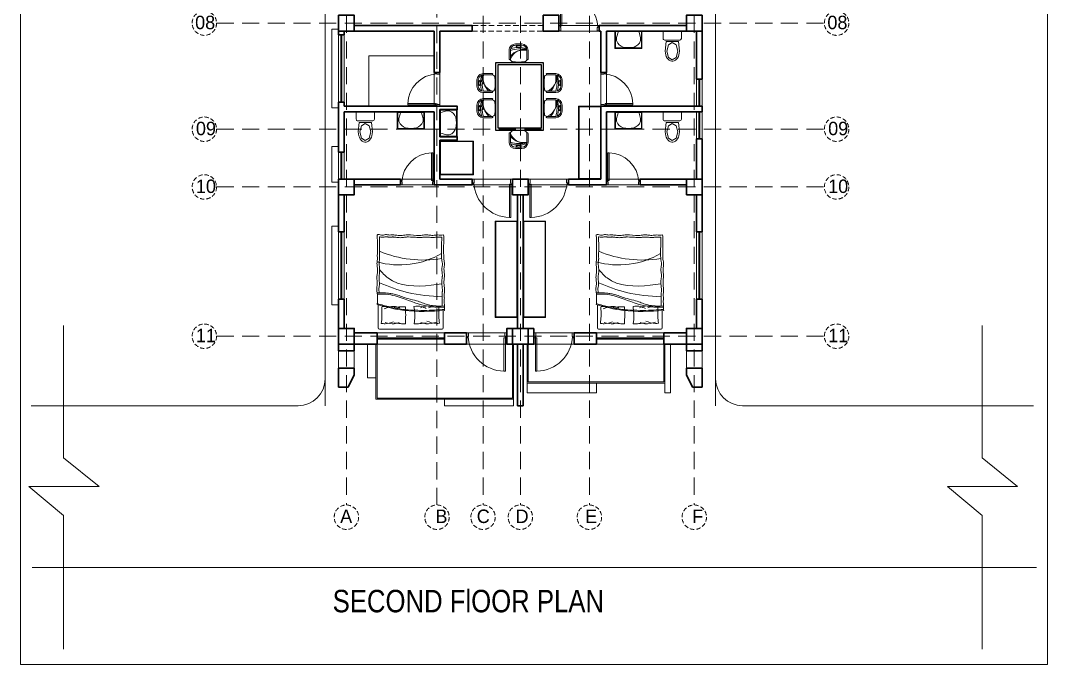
# Model space of a CAD drawing. Header units: inches. Extents: x 23587 to 409338, y -226199 to -75910.
# Drawn here: x 408423 to 409338, y -221143 to -220569 of the extents above; entities that cross this region are included whole.
import ezdxf

# ---------------------------------------------------------------- set-up
doc = ezdxf.new("R2010")
doc.units = ezdxf.units.IN
doc.header["$LTSCALE"] = 25.4
doc.header["$MEASUREMENT"] = 0
doc.linetypes.add('DASHED', pattern=[0.75, 0.5, -0.25])
doc.linetypes.add('DASHED2', pattern=[9.525, 6.35, -3.175])
doc.layers.add('DOOR', color=42, linetype='Continuous')
for name, color, linetype, lineweight in [('FIXTURE', 8, 'Continuous', 13), ('Fresh air fan', 250, 'Continuous', 0), ('FUR', 24, 'Continuous', 13)]:
    doc.layers.add(name, color=color, linetype=linetype, lineweight=lineweight)
doc.styles.add('2', font='ARIALN.TTF')

# ---------------------------------------------------------------- blocks, each defined once
blk = doc.blocks.new('VNBVN')
at = {"layer": 'DOOR', "color": 8, "lineweight": 5}
for points in [[(24894.1, -74768.9), (24892.6, -74768.9), (24892.6, -74801.9), (24894.1, -74801.9)], [(24855.6, -74801.9), (24855.6, -74806.9), (24857.6, -74806.9), (24857.6, -74803.4), (24857.1, -74803.4), (24857.1, -74801.9)], [(24895.6, -74801.9), (24895.6, -74806.9), (24893.6, -74806.9), (24893.6, -74803.4), (24894.1, -74803.4), (24894.1, -74801.9)]]:
    blk.add_lwpolyline(points, close=True, dxfattribs=at)
blk.add_arc((24893.7, -74805.5), 36.6, 91.6166, 176.7465, dxfattribs=at)
blk = doc.blocks.new('FGHFDHF')
at = {"layer": 'FUR', "color": 253, "lineweight": 5}
for p, q in [((955.15, -4492.06), (955.15, -4476.39)), ((956.1, -4475.44), (989.1, -4475.44)), ((987.2, -4475.44), (1011.99, -4475.44)), ((1012.94, -4476.39), (1012.94, -4497.01))]:
    blk.add_line(p, q, dxfattribs=at)
for centre, radius, start, end in [((956.1, -4476.39), 0.95, 90, 180), ((1011.99, -4476.39), 0.95, 0, 90), ((973.25, -4636.83), 99.85, 67.28718, 99.64959), ((994.26, -4607.39), 74.77, 74.62827, 120.25371)]:
    blk.add_arc(centre, radius, start, end, dxfattribs=at)
for points in [[(958.53, -4480.71), (961.17, -4480.43), (969.81, -4482.53)], [(958.53, -4480.71), (959.07, -4486.67), (958.95, -4495.71)], [(961.2, -4481.62), (970.54, -4480.09), (974.91, -4481.26)], [(970.3, -4481.05), (975.97, -4480.29), (981.07, -4479.96)], [(981.07, -4479.96), (980.59, -4483.29), (981.15, -4495.69)], [(988.86, -4479.96), (988.56, -4488.07), (988.78, -4495.33)], [(998.92, -4481.05), (993.25, -4480.29), (988.86, -4479.96)], [(1006.96, -4481.41), (998.68, -4480.09), (994.31, -4481.26)], [(1010.26, -4480.5), (1006.99, -4480.22), (999.41, -4481.79)], [(1010.26, -4480.5), (1009.72, -4486.67), (1009.84, -4495.35)], [(953.85, -4492.06), (990.03, -4492.03), (1013.99, -4497.29)], [(953.85, -4492.06), (954.05, -4496.42), (954.2, -4500.53), (954.12, -4503.97), (954.27, -4506.04), (953.9, -4509.69), (954.2, -4513.28), (954.35, -4519.34), (953.96, -4522.76), (954.42, -4529.17), (953.91, -4533.48), (954.51, -4537.37), (954.68, -4540.71), (954.64, -4552.34), (954.53, -4556.51), (954.79, -4559.39)], [(1007.7, -4493.36), (998.9, -4495.61), (993.92, -4494.23)], [(953.97, -4494.8), (965.52, -4495.31), (989.03, -4502.05), (1003.61, -4506.17), (1013.8, -4506.55)], [(958.95, -4495.71), (963.65, -4495.92), (968.1, -4494.25)], [(965.42, -4495.48), (970.32, -4495.97), (975.3, -4494.23)], [(970.21, -4493.84), (974.47, -4495.51), (981.15, -4495.69)], [(998.82, -4494.7), (994.74, -4495.15), (988.78, -4495.33)], [(1009.84, -4495.35), (1005.57, -4495.56), (1000.34, -4494.66)], [(1013.96, -4559.4), (1013.82, -4555.04), (1013.72, -4543.93), (1013.83, -4540.48), (1013.71, -4538.41), (1014.12, -4534.77), (1013.87, -4531.17), (1013.79, -4525.11), (1014.22, -4521.7), (1013.85, -4515.29), (1014.4, -4510.98), (1013.85, -4507.09), (1013.72, -4503.75), (1013.82, -4499.11), (1013.84, -4498.08), (1013.99, -4497.29)], [(956.04, -4504.12), (986.93, -4508.02), (1011.93, -4516.66)], [(956.33, -4515.81), (965.94, -4514.49), (1004.34, -4520.97), (1011.76, -4528.47)], [(1013.96, -4559.4), (1013.3, -4559.58), (1009.2, -4559.13), (1005.75, -4559.63), (1003.6, -4559.28), (1000.03, -4559.39), (996.36, -4558.98), (991.63, -4558.86), (986.96, -4559.41), (976.16, -4558.83), (971.74, -4559.33), (967.98, -4559.2), (964.41, -4558.94), (960.05, -4559.27), (957.67, -4559.14), (954.79, -4559.39)]]:
    blk.add_spline(points, degree=3, dxfattribs=at)
for points, knots in [([(953.87, -4492.86), (956.91, -4492.68), (959.92, -4492.49), (968.91, -4492.07), (974.87, -4491.96), (987.19, -4492.51), (989.11, -4492.71), (992.94, -4493.22), (994.85, -4493.54), (1000.58, -4494.65), (1004.38, -4495.58), (1010.05, -4497.06), (1011.91, -4497.56), (1013.78, -4498.07)], [0, 0, 0, 0, 9.44479, 9.44479, 28.334371, 28.334371, 34.525324, 34.525324, 40.716276, 40.716276, 53.09818, 53.09818, 59.167455, 59.167455, 59.167455, 59.167455]), ([(954.02, -4495.95), (954.66, -4495.94), (955.22, -4495.93), (956.92, -4495.91), (958.04, -4495.91), (960.65, -4495.96), (962.12, -4496.04), (964.34, -4496.28), (965.11, -4496.39), (966.63, -4496.67), (967.39, -4496.84), (969.67, -4497.43), (971.19, -4497.91), (975.62, -4499.52), (978.55, -4500.82), (987.59, -4502.73), (989.16, -4503.37), (992.33, -4504.56), (993.94, -4505.11), (996.99, -4506.02), (998.44, -4506.39), (1001.18, -4506.96), (1002.47, -4507.18), (1005.06, -4507.48), (1006.36, -4507.57), (1009.75, -4507.71), (1011.84, -4507.7), (1014.17, -4507.64)], [0, 0, 0, 0, 1.782034, 1.782034, 5.346101, 5.346101, 10.196119, 10.196119, 12.82454, 12.82454, 15.45296, 15.45296, 20.709801, 20.709801, 30.775139, 30.775139, 35.955445, 35.955445, 41.13575, 41.13575, 45.691005, 45.691005, 49.650261, 49.650261, 53.609516, 53.609516, 60.078988, 60.078988, 60.078988, 60.078988]), ([(955.96, -4495.92), (955.98, -4496.87), (955.99, -4497.06), (956.03, -4497.74), (956.06, -4498.24), (956.09, -4499.23), (956.1, -4499.71), (956.1, -4500.5), (956.09, -4500.81), (956.07, -4501.4), (956.05, -4501.69), (956.01, -4502.52), (955.99, -4503.04), (956.01, -4503.73), (956.02, -4503.93), (956.06, -4504.37), (956.08, -4504.6), (956.13, -4505.14), (956.16, -4505.44), (956.17, -4505.96), (956.17, -4506.16), (956.16, -4506.55), (956.15, -4506.74), (956.1, -4507.3), (956.06, -4507.64), (955.97, -4508.33), (955.92, -4508.65), (955.85, -4509.17), (955.83, -4509.37), (955.8, -4509.71), (955.79, -4509.86), (955.79, -4510.33), (955.81, -4510.68), (955.87, -4511.46), (955.93, -4511.9), (956.05, -4512.84), (956.12, -4513.34), (956.23, -4514.35), (956.27, -4514.86), (956.37, -4516.4), (956.39, -4517.43), (956.31, -4518.85), (956.28, -4519.22), (956.19, -4519.96), (956.15, -4520.31), (956.04, -4521.04), (955.99, -4521.41), (955.91, -4522.04), (955.89, -4522.3), (955.86, -4522.75), (955.86, -4522.94), (955.86, -4523.35), (955.87, -4523.55), (955.91, -4524.19), (955.96, -4524.64), (956.12, -4525.86), (956.23, -4526.66), (956.32, -4527.88), (956.33, -4528.26), (956.33, -4528.85), (956.33, -4529.06), (956.29, -4529.7), (956.24, -4530.11), (956.08, -4531.22), (955.95, -4531.87), (955.84, -4532.7), (955.82, -4532.94), (955.81, -4533.34), (955.81, -4533.5), (955.83, -4533.84), (955.84, -4534.02), (955.92, -4534.58), (955.99, -4534.99), (956.17, -4535.87), (956.27, -4536.35), (956.39, -4537.08), (956.42, -4537.31), (956.47, -4537.76), (956.49, -4537.99), (956.54, -4538.65), (956.55, -4539.08), (956.57, -4539.89), (956.58, -4540.27), (956.58, -4541.38), (956.59, -4542.12), (956.59, -4543.62), (956.58, -4544.38), (956.54, -4552.56), (956.52, -4552.97), (956.48, -4553.77), (956.46, -4554.16), (956.42, -4554.97), (956.41, -4555.38), (956.41, -4556.17), (956.43, -4556.56), (956.46, -4557.06), (956.47, -4557.17), (956.47, -4557.28)], [4.978875, 4.978875, 4.978875, 4.978875, 5.579958, 5.579958, 7.128971, 7.128971, 8.556084, 8.556084, 9.447278, 9.447278, 10.338472, 10.338472, 12.12086, 12.12086, 12.894639, 12.894639, 13.668418, 13.668418, 14.503571, 14.503571, 15.001558, 15.001558, 15.499545, 15.499545, 16.495519, 16.495519, 17.564655, 17.564655, 18.292536, 18.292536, 18.900849, 18.900849, 20.192298, 20.192298, 21.675724, 21.675724, 23.192838, 23.192838, 24.709952, 24.709952, 27.744179, 27.744179, 28.804202, 28.804202, 29.864225, 29.864225, 31.092823, 31.092823, 32.047926, 32.047926, 32.815273, 32.815273, 33.58262, 33.58262, 35.117314, 35.117314, 37.547779, 37.547779, 38.580626, 38.580626, 39.140234, 39.140234, 40.25945, 40.25945, 42.367848, 42.367848, 43.307358, 43.307358, 44.028218, 44.028218, 44.749078, 44.749078, 46.190798, 46.190798, 47.632517, 47.632517, 48.262773, 48.262773, 48.893028, 48.893028, 50.153538, 50.153538, 51.319075, 51.319075, 53.650149, 53.650149, 55.981222, 55.981222, 57.240447, 57.240447, 58.499671, 58.499671, 59.872408, 59.872408, 61.240897, 61.240897, 61.619663, 61.619663, 61.619663, 61.619663]), ([(1012.01, -4557.66), (1012.01, -4557.64), (1012.01, -4557.62), (1011.99, -4556.94), (1011.97, -4556.29), (1011.92, -4555.16), (1011.9, -4554.68), (1011.85, -4553.69), (1011.83, -4553.19), (1011.81, -4552.2), (1011.8, -4544.72), (1011.82, -4543.93), (1011.83, -4543.62), (1011.86, -4543.03), (1011.88, -4542.75), (1011.93, -4541.91), (1011.95, -4541.39), (1011.94, -4540.7), (1011.94, -4540.51), (1011.9, -4540.07), (1011.88, -4539.83), (1011.84, -4539.29), (1011.82, -4538.99), (1011.81, -4538.47), (1011.81, -4538.27), (1011.83, -4537.88), (1011.84, -4537.69), (1011.89, -4537.14), (1011.94, -4536.79), (1012.04, -4536.11), (1012.1, -4535.78), (1012.17, -4535.27), (1012.19, -4535.07), (1012.22, -4534.73), (1012.23, -4534.58), (1012.25, -4534.1), (1012.23, -4533.76), (1012.17, -4532.98), (1012.12, -4532.54), (1012.01, -4531.6), (1011.95, -4531.09), (1011.85, -4530.08), (1011.82, -4529.57), (1011.74, -4528.03), (1011.73, -4527), (1011.83, -4525.58), (1011.87, -4525.21), (1011.96, -4524.48), (1012.01, -4524.13), (1012.12, -4523.4), (1012.18, -4523.02), (1012.26, -4522.4), (1012.29, -4522.14), (1012.32, -4521.68), (1012.33, -4521.49), (1012.33, -4521.09), (1012.32, -4520.88), (1012.29, -4520.25), (1012.24, -4519.8), (1012.1, -4518.58), (1012, -4517.77), (1011.93, -4516.55), (1011.92, -4516.18), (1011.93, -4515.58), (1011.93, -4515.37), (1011.98, -4514.73), (1012.03, -4514.32), (1012.21, -4513.22), (1012.34, -4512.56), (1012.46, -4511.73), (1012.48, -4511.49), (1012.5, -4511.1), (1012.51, -4510.94), (1012.49, -4510.6), (1012.48, -4510.42), (1012.41, -4509.86), (1012.34, -4509.45), (1012.23, -4508.86), (1012.23, -4508.66), (1012.2, -4507.68)], [1.890882, 1.890882, 1.890882, 1.890882, 1.960247, 1.960247, 4.030945, 4.030945, 5.579958, 5.579958, 7.128971, 7.128971, 8.556084, 8.556084, 9.447278, 9.447278, 10.338472, 10.338472, 12.12086, 12.12086, 12.894639, 12.894639, 13.668418, 13.668418, 14.503571, 14.503571, 15.001558, 15.001558, 15.499545, 15.499545, 16.495519, 16.495519, 17.564655, 17.564655, 18.292536, 18.292536, 18.900849, 18.900849, 20.192298, 20.192298, 21.675724, 21.675724, 23.192838, 23.192838, 24.709952, 24.709952, 27.744179, 27.744179, 28.804202, 28.804202, 29.864225, 29.864225, 31.092823, 31.092823, 32.047926, 32.047926, 32.815273, 32.815273, 33.58262, 33.58262, 35.117314, 35.117314, 37.547779, 37.547779, 38.580626, 38.580626, 39.140234, 39.140234, 40.25945, 40.25945, 42.367848, 42.367848, 43.307358, 43.307358, 44.028218, 44.028218, 44.749078, 44.749078, 46.190798, 46.190798, 46.680276, 46.680276, 46.680276, 46.680276]), ([(1012.01, -4557.66), (1011.95, -4557.65), (1011.88, -4557.63), (1011.46, -4557.55), (1011.06, -4557.45), (1010.37, -4557.33), (1010.13, -4557.29), (1009.7, -4557.25), (1009.53, -4557.23), (1009.2, -4557.23), (1009.04, -4557.23), (1008.74, -4557.25), (1008.59, -4557.26), (1008.18, -4557.31), (1007.92, -4557.36), (1007.27, -4557.49), (1006.92, -4557.57), (1006.32, -4557.69), (1006.07, -4557.73), (1005.84, -4557.73), (1005.79, -4557.73), (1005.67, -4557.72), (1005.6, -4557.72), (1005.38, -4557.68), (1005.2, -4557.65), (1004.81, -4557.57), (1004.62, -4557.53), (1004.27, -4557.46), (1004.12, -4557.43), (1003.82, -4557.39), (1003.67, -4557.37), (1003.39, -4557.35), (1003.25, -4557.34), (1002.84, -4557.33), (1002.58, -4557.33), (1001.77, -4557.37), (1001.27, -4557.42), (1000.58, -4557.47), (1000.37, -4557.48), (1000.04, -4557.49), (999.92, -4557.49), (999.67, -4557.49), (999.55, -4557.48), (999.16, -4557.45), (998.89, -4557.43), (998.2, -4557.34), (997.76, -4557.27), (996.84, -4557.13), (996.34, -4557.06), (995.35, -4556.95), (994.86, -4556.92), (993.68, -4556.87), (993, -4556.87), (992.02, -4556.92), (991.72, -4556.94), (990.81, -4557.04), (990.22, -4557.13), (989.17, -4557.29), (988.7, -4557.36), (987.89, -4557.46), (987.55, -4557.49), (987, -4557.52), (986.79, -4557.52), (986.34, -4557.5), (986.11, -4557.49), (980.9, -4557.42), (980.4, -4557.35), (979.1, -4557.16), (978.28, -4557.03), (977.06, -4556.94), (976.71, -4556.92), (976.12, -4556.92), (975.89, -4556.93), (975.45, -4556.95), (975.23, -4556.97), (974.59, -4557.04), (974.18, -4557.09), (973.36, -4557.21), (972.95, -4557.27), (972.29, -4557.36), (972.04, -4557.39), (971.57, -4557.44), (971.37, -4557.45), (970.93, -4557.46), (970.72, -4557.47), (970.05, -4557.46), (969.6, -4557.44), (968.54, -4557.36), (967.93, -4557.29), (966.63, -4557.15), (965.95, -4557.08), (964.98, -4557.04), (964.73, -4557.04), (964.16, -4557.04), (963.86, -4557.06), (963.29, -4557.1), (963.01, -4557.13), (962.2, -4557.21), (961.7, -4557.28), (960.99, -4557.34), (960.76, -4557.35), (960.39, -4557.37), (960.25, -4557.37), (959.94, -4557.37), (959.76, -4557.36), (959.38, -4557.34), (959.18, -4557.32), (958.71, -4557.29), (958.44, -4557.27), (957.88, -4557.24), (957.6, -4557.24), (957.05, -4557.25), (956.78, -4557.26), (956.5, -4557.28), (956.49, -4557.28), (956.47, -4557.28)], [2.468295, 2.468295, 2.468295, 2.468295, 2.72176, 2.72176, 3.951616, 3.951616, 4.554057, 4.554057, 4.947685, 4.947685, 5.279448, 5.279448, 5.611211, 5.611211, 6.274736, 6.274736, 7.407159, 7.407159, 8.539581, 8.539581, 8.895906, 8.895906, 9.25223, 9.25223, 9.96488, 9.96488, 10.540138, 10.540138, 10.926568, 10.926568, 11.265437, 11.265437, 11.604305, 11.604305, 12.282043, 12.282043, 13.80513, 13.80513, 14.589285, 14.589285, 15.07888, 15.07888, 15.568475, 15.568475, 16.547664, 16.547664, 17.979548, 17.979548, 19.423334, 19.423334, 20.86712, 20.86712, 22.816137, 22.816137, 23.668334, 23.668334, 25.42301, 25.42301, 26.987851, 26.987851, 28.246059, 28.246059, 29.092679, 29.092679, 29.9393, 29.9393, 31.632541, 31.632541, 34.096495, 34.096495, 35.066902, 35.066902, 35.672463, 35.672463, 36.278023, 36.278023, 37.489145, 37.489145, 38.810083, 38.810083, 39.709316, 39.709316, 40.493116, 40.493116, 41.276917, 41.276917, 42.844517, 42.844517, 44.859637, 44.859637, 46.874757, 46.874757, 47.587839, 47.587839, 48.406198, 48.406198, 49.224558, 49.224558, 50.861277, 50.861277, 51.682262, 51.682262, 52.22872, 52.22872, 52.899541, 52.899541, 53.570363, 53.570363, 54.377246, 54.377246, 55.115182, 55.115182, 55.853119, 55.853119, 55.895222, 55.895222, 55.895222, 55.895222])]:
    blk.add_open_spline(points, degree=3, knots=knots, dxfattribs=at)
blk = doc.blocks.new('BVBVC')
at = {"layer": 'FIXTURE'}
for p, q in [((33095.47, 891.94), (33094.65, 890.17)), ((33096.64, 893.61), (33095.47, 891.94)), ((33098.14, 895.01), (33096.64, 893.61)), ((33100.48, 896.08), (33098.14, 895.01)), ((33103.06, 896.03), (33100.48, 896.08)), ((33108.95, 894.33), (33103.06, 896.03)), ((33108.95, 876.33), (33108.95, 894.33)), ((33094.65, 880.48), (33095.47, 878.72)), ((33095.47, 878.72), (33096.64, 877.04)), ((33096.64, 877.04), (33098.14, 875.64)), ((33098.14, 875.64), (33100.48, 874.58)), ((33100.48, 874.58), (33103.06, 874.63)), ((33103.06, 874.63), (33108.95, 876.33))]:
    blk.add_line(p, q, dxfattribs=at)
blk.add_arc((33119.15, 885.33), 24.97, 168.8173, 191.1827, dxfattribs=at)
blk = doc.blocks.new('COM')
at = {"layer": 'FIXTURE', "linetype": 'Continuous'}
for p, q in [((-9.6, 30), (8.4, 30)), ((-9.6, 22.5), (-9.6, 30)), ((6.9, 21), (-8.1, 21)), ((8.4, 30), (8.4, 22.5)), ((-7.6, 10), (-6.8, 19.5)), ((5.5, 19.5), (-6.8, 19.5)), ((-4.4, 16.2), (-6.1, 10)), ((-0.6, 18.5), (-4.4, 16.2)), ((3.1, 16.2), (-0.6, 18.5)), ((4.9, 10), (3.1, 16.2)), ((6.4, 10), (5.5, 19.5)), ((-7.6, 10), (-7.5, 8.1)), ((-7.5, 8.1), (-7.2, 6.3)), ((-7.2, 6.3), (-6.6, 4.7)), ((-6.6, 4.7), (-5.8, 3.2)), ((-6.1, 10), (-4.4, 3.7)), ((-5.8, 3.2), (-4.9, 2)), ((-4.9, 2), (-3.8, 1)), ((-4.4, 3.7), (-0.6, 1.5)), ((-3.8, 1), (-2.6, 0.3)), ((-2.6, 0.3), (-1.3, 0)), ((-1.3, 0), (0, 0)), ((-0.6, 1.5), (3.1, 3.7)), ((0, 0), (1.3, 0.3)), ((1.3, 0.3), (2.5, 1)), ((2.5, 1), (3.6, 2)), ((3.1, 3.7), (4.9, 10)), ((3.6, 2), (4.5, 3.2)), ((4.5, 3.2), (5.3, 4.7)), ((5.3, 4.7), (5.9, 6.3)), ((5.9, 6.3), (6.2, 8.1)), ((6.2, 8.1), (6.4, 10))]:
    blk.add_line(p, q, dxfattribs=at)
for centre, start, end in [((-8.1, 22.5), 180, 270), ((6.9, 22.5), 270, 0)]:
    blk.add_arc(centre, 1.5, start, end, dxfattribs=at)
blk = doc.blocks.new('SC')
at = {"layer": 'FUR', "color": 251, "lineweight": 5, "true_color": 0x636466}
for p, q in [((-11.4, -3.6), (-11.4, 6.6)), ((-9.9, -3.6), (-9.9, 6.6)), ((9.3, -3.6), (9.3, 6.6)), ((10.8, -3.6), (10.8, 6.6)), ((-3.9, -9.6), (3.3, -9.6)), ((-3.9, -11.1), (3.3, -11.1))]:
    blk.add_line(p, q, dxfattribs=at)
for centre, radius, start, end in [((-10.7, 6.6), 0.749, 0, 180), ((-6.9, 6.6), 3, 97.5016, 180), ((-6, 16.3), 20.3, 258.8938, 318.844), ((-7.1, 12.9), 17.6, 260.9859, 338.7364), ((-0.3, -43.6), 53.6, 82.4984, 97.5016), ((6.3, 6.6), 3, 0, 82.4984), ((10, 6.6), 0.749, 0, 180), ((-3.9, -3.6), 7.5, 180, 270), ((-3.9, -3.6), 6, 180, 270), ((-1.9, 33.6), 38.9, 258.169, 286.7102), ((-0.3, 24.1), 31, 252.5915, 287.4085), ((3.3, -3.6), 6, 270, 0), ((3.3, -3.6), 7.5, 270, 0)]:
    blk.add_arc(centre, radius, start, end, dxfattribs=at)
at = {"layer": 'FUR', "color": 251, "lineweight": 5, "true_color": 0x636466, "extrusion": (0, 0, -1)}
blk.add_ellipse((-0.3, -8.3), major_axis=(2.95, 0), ratio=0.451831, dxfattribs=at)
at = {"layer": 'FUR', "color": 251, "lineweight": 5, "true_color": 0x636466}
blk.add_open_spline([(2.3, -8.3), (2.3, -8.3), (2.3, -8.4), (2.2, -8.5), (2.2, -8.6), (2, -8.7), (1.9, -8.8), (1.5, -9), (1.1, -9.1), (0.2, -9.3), (-0.3, -9.3), (-1.2, -9.2), (-1.7, -9.1), (-2.3, -8.9), (-2.5, -8.8), (-2.8, -8.6), (-2.8, -8.5), (-2.9, -8.4), (-2.9, -8.3), (-2.9, -8.2), (-2.9, -8.1), (-2.7, -8), (-2.6, -7.9), (-2.4, -7.7), (-2.2, -7.6), (-1.6, -7.4), (-1, -7.3), (0.1, -7.3), (0.7, -7.4), (1.5, -7.6), (1.7, -7.7), (2.1, -7.9), (2.2, -8), (2.3, -8.2), (2.3, -8.2), (2.3, -8.3), (2.3, -8.3), (2.3, -8.3)], degree=3, knots=[0, 0, 0, 0, 0.234262, 0.234262, 0.468524, 0.468524, 0.702786, 0.702786, 1.220033, 1.220033, 1.73728, 1.73728, 2.254527, 2.254527, 2.632082, 2.632082, 2.916235, 2.916235, 3.200389, 3.200389, 3.484542, 3.484542, 3.768696, 3.768696, 4.052849, 4.052849, 4.656099, 4.656099, 5.25935, 5.25935, 5.665501, 5.665501, 5.976888, 5.976888, 6.228256, 6.228256, 6.283185, 6.283185, 6.283185, 6.283185], dxfattribs=at)
blk = doc.blocks.new('sdfhsdfhdfg')
at = {"layer": 'Fresh air fan', "color": 250, "lineweight": 5, "ltscale": 0.09}
for p, q in [((16816.19, -15839.79), (16773.89, -15839.79)), ((16773.89, -15839.79), (16773.89, -15900.5)), ((16816.19, -15839.79), (16816.19, -15900.5)), ((16816.19, -15900.5), (16773.89, -15900.5))]:
    blk.add_line(p, q, dxfattribs=at)
at = {"layer": 'Fresh air fan', "color": 250, "lineweight": 25, "ltscale": 0.09}
for points in [[(16773.89, -15839.79), (16816.19, -15839.79), (16816.19, -15900.5), (16773.89, -15900.5)], [(16775.89, -15841.79), (16814.19, -15841.79), (16814.19, -15898.5), (16775.89, -15898.5)]]:
    blk.add_lwpolyline(points, close=True, dxfattribs=at)
at = {"layer": 'FUR'}
for p, xscale, yscale, zscale, rotation in [((16793.96, -15831.86), 0.764999999992142, 0.764999999992142, 0.764999999992142, 180), ((16765.6, -15858.48), 0.7650000000012369, 0.7650000000012369, 0.7650000000012369, 270), ((16824.48, -15858.48), -0.7650000000012369, 0.7650000000012369, 0.7650000000012369, 90), ((16765.6, -15880.83), 0.7650000000012369, 0.7650000000012369, 0.7650000000012369, 270), ((16824.48, -15880.83), -0.7650000000012369, 0.7650000000012369, 0.7650000000012369, 90)]:
    blk.add_blockref('SC', p, dxfattribs=dict(at, xscale=xscale, yscale=yscale, zscale=zscale, rotation=rotation))
at = {"layer": 'FUR', "extrusion": (0, 0, -1), "xscale": 0.764999999992142, "yscale": 0.764999999992142, "zscale": -0.764999999992142}
blk.add_blockref('SC', (-16793.96, -15908.14), dxfattribs=at)
blk = doc.blocks.new('DFGHSDFGSDH')
at = {"layer": 'Fresh air fan', "color": 253, "linetype": 'DASHED', "lineweight": 9, "ltscale": 1.2}
for p, q in [((17947.81, -14998.27), (17947.81, -16234.25)), ((18028.52, -16234.25), (18028.52, -14998.27)), ((18069.52, -14998.27), (18069.52, -16234.25)), ((18102.81, -14998.27), (18102.81, -16234.25)), ((18164.31, -14998.27), (18164.31, -16234.25)), ((18257.81, -14998.27), (18257.81, -16234.25)), ((17832.08, -15139.83), (18373.76, -15139.83)), ((17832.08, -15272.83), (18373.76, -15272.83)), ((17832.08, -15342.33), (18373.76, -15342.33)), ((17832.08, -15418.83), (18373.76, -15418.83)), ((17832.08, -15525.33), (18373.76, -15525.33)), ((17832.08, -15604.83), (18372.45, -15604.83)), ((17832.08, -15698.33), (18373.76, -15698.33)), ((17832.08, -15804.83), (18373.76, -15804.83)), ((17832.08, -15899.33), (18373.76, -15899.33)), ((17832.08, -15950.83), (18373.76, -15950.83)), ((17832.08, -16083.83), (18373.76, -16083.83))]:
    blk.add_line(p, q, dxfattribs=at)
at = {"layer": 'Fresh air fan', "color": 251, "linetype": 'DASHED', "lineweight": 9, "ltscale": 0.3, "true_color": 0x636466}
for centre in [(17947.61, -14987.38), (18028.33, -14987.38), (18069.33, -14987.38), (18102.61, -14987.38), (18164.11, -14987.38), (18257.61, -14987.38), (17821.19, -15139.83), (18384.66, -15139.83), (17821.19, -15272.83), (18384.66, -15272.83), (17821.19, -15342.33), (18384.66, -15342.33), (17821.19, -15418.83), (18384.66, -15418.83), (17821.19, -15525.33), (18384.66, -15525.33), (17821.19, -15604.83), (18384.66, -15604.83), (17821.19, -15698.33), (18384.66, -15698.33), (17821.19, -15804.83), (18384.66, -15804.83), (17821.19, -15899.33), (18384.66, -15899.33), (17821.19, -15950.83), (18384.66, -15950.83), (17821.19, -16083.83), (18384.66, -16083.83)]:
    blk.add_circle(centre, 10.89, dxfattribs=at)
at = {"layer": 'Fresh air fan', "color": 250, "lineweight": 13, "ltscale": 0.09, "char_height": 12, "attachment_point": 1, "style": '2'}
for s, width, insert in [('{\\fCentury Gothic|b0|i0|c0|p34;A}', 6.5659, (17942.23, -14980.56)), ('{\\fCentury Gothic|b0|i0|c0|p34;B}', 12, (18027.15, -14980.56)), ('{\\fCentury Gothic|b0|i0|c0|p34;C}', 13.2933, (18063.95, -14980.56)), ('{\\fCentury Gothic|b0|i0|c0|p34;D}', 12, (18098.55, -14980.56)), ('{\\fCentury Gothic|b0|i0|c0|p34;E}', 12.637, (18160.59, -14980.56)), ('{\\fCentury Gothic|b0|i0|c0|p34;F}', 12, (18255.87, -14980.56)), ('{\\fCentury Gothic|b0|i0|c0|p34;01}', 13.1513, (17813.67, -15133.2)), ('{\\fCentury Gothic|b0|i0|c0|p34;01}', 13.1513, (18377.14, -15133.2)), ('{\\fCentury Gothic|b0|i0|c0|p34;02}', 13.1513, (17812.51, -15266.2)), ('{\\fCentury Gothic|b0|i0|c0|p34;02}', 13.1513, (18375.98, -15266.2)), ('{\\fCentury Gothic|b0|i0|c0|p34;03}', 13.1513, (17812.84, -15335.7)), ('{\\fCentury Gothic|b0|i0|c0|p34;03}', 13.1513, (18376.31, -15335.7)), ('{\\fCentury Gothic|b0|i0|c0|p34;04}', 13.1513, (17812.67, -15412.2)), ('{\\fCentury Gothic|b0|i0|c0|p34;04}', 13.1513, (18376.14, -15412.2)), ('{\\fCentury Gothic|b0|i0|c0|p34;05}', 13.1513, (17812.39, -15518.7)), ('{\\fCentury Gothic|b0|i0|c0|p34;05}', 13.1513, (18375.85, -15518.7)), ('{\\fCentury Gothic|b0|i0|c0|p34;06}', 13.1513, (17812.98, -15598.2)), ('{\\fCentury Gothic|b0|i0|c0|p34;06}', 13.1513, (18376.45, -15598.2)), ('{\\fCentury Gothic|b0|i0|c0|p34;07}', 13.1513, (17812.13, -15691.7)), ('{\\fCentury Gothic|b0|i0|c0|p34;07}', 13.1513, (18375.6, -15691.7)), ('{\\fCentury Gothic|b0|i0|c0|p34;08}', 13.1513, (17812.96, -15798.2)), ('{\\fCentury Gothic|b0|i0|c0|p34;08}', 13.1513, (18376.43, -15798.2)), ('{\\fCentury Gothic|b0|i0|c0|p34;09}', 13.1513, (17813.67, -15892.7)), ('{\\fCentury Gothic|b0|i0|c0|p34;09}', 13.1513, (18377.14, -15892.7)), ('{\\fCentury Gothic|b0|i0|c0|p34;10}', 13.1513, (17813.67, -15944.2)), ('{\\fCentury Gothic|b0|i0|c0|p34;10}', 13.1513, (18377.14, -15944.2)), ('{\\fCentury Gothic|b0|i0|c0|p34;11}', 13.1513, (17813.67, -16077.2)), ('{\\fCentury Gothic|b0|i0|c0|p34;11}', 13.1513, (18377.14, -16077.2)), ('{\\fCentury Gothic|b0|i0|c0|p34;A}', 6.5659, (17942.23, -16238.32)), ('{\\fCentury Gothic|b0|i0|c0|p34;B}', 12, (18027.15, -16238.32)), ('{\\fCentury Gothic|b0|i0|c0|p34;C}', 13.2933, (18063.95, -16238.32)), ('{\\fCentury Gothic|b0|i0|c0|p34;D}', 12, (18098.55, -16238.32)), ('{\\fCentury Gothic|b0|i0|c0|p34;E}', 12.637, (18160.59, -16238.32)), ('{\\fCentury Gothic|b0|i0|c0|p34;F}', 12, (18255.87, -16238.32))]:
    blk.add_mtext_dynamic_manual_height_columns(s, width=width, gutter_width=0.5, heights=[0], dxfattribs=dict(at, insert=insert))

msp = doc.modelspace()

# ---------------------------------------------------------------- linework, layer by layer
at = {"layer": 'Fresh air fan', "color": 250, "lineweight": 13, "ltscale": 0.09}
for p, q in [((408694.36, -220912.44), (408694.36, -219832.44)), ((409042.36, -220912.44), (409042.36, -219832.44)), ((408791.57, -220600.44), (408733.36, -220600.44)), ((408733.36, -220645.44), (408733.36, -220600.44)), ((408461.14, -220912.44), (408461.14, -220841.02)), ((408856.36, -220843.44), (408861.36, -220843.44)), ((408875.36, -220843.44), (408880.36, -220843.44)), ((409279.83, -220912.44), (409279.83, -220841.02)), ((408732.12, -220887.46), (408732.12, -220857.44)), ((409002.06, -220857.44), (409002.06, -220900.93)), ((408739.61, -220887.46), (408732.12, -220887.46)), ((408874.36, -220892.2), (408874.36, -220900.93)), ((408936.11, -220892.2), (408936.11, -220900.93)), ((408997.11, -220892.2), (408997.11, -220900.93)), ((408874.36, -220900.93), (408936.11, -220900.93)), ((409002.06, -220900.93), (408997.11, -220900.93)), ((408800.61, -220912.44), (408800.61, -220906.53)), ((408862.36, -220906.53), (408862.36, -220912.44)), ((408670.36, -220912.44), (408432.34, -220912.44)), ((408461.14, -220912.44), (408461.14, -220958.73)), ((408862.36, -220912.44), (408800.61, -220912.44)), ((409066.36, -220912.44), (409325.61, -220912.44)), ((409279.83, -220912.44), (409279.83, -220958.73)), ((408461.14, -220958.73), (408492.86, -220984.44)), ((409279.83, -220958.73), (409311.55, -220984.44)), ((408430.38, -220984.44), (408492.86, -220984.44)), ((408461.14, -221010.15), (408430.38, -220984.44)), ((409249.07, -220984.44), (409311.55, -220984.44)), ((409279.83, -221010.15), (409249.07, -220984.44)), ((408461.14, -221056.44), (408461.14, -221010.15)), ((409279.83, -221056.44), (409279.83, -221010.15)), ((408433.2, -221056.44), (409328.21, -221056.44)), ((408461.14, -221056.44), (408461.14, -221129.25)), ((409279.83, -221056.44), (409279.83, -221129.25))]:
    msp.add_line(p, q, dxfattribs=at)
at = {"layer": 'Fresh air fan', "color": 250, "lineweight": 30, "ltscale": 0.09}
for p, q in [((408706.36, -220581.94), (408706.36, -220573.44)), ((408711.36, -220581.94), (408711.36, -220578.44)), ((408796.57, -220573.44), (408720.36, -220573.44)), ((408791.57, -220578.44), (408720.36, -220578.44)), ((408791.57, -220578.44), (408791.57, -220615.44)), ((408796.57, -220578.44), (408796.57, -220615.44)), ((408938.71, -220573.44), (409016.36, -220573.44)), ((408938.71, -220573.44), (408938.71, -220578.44)), ((408938.71, -220578.44), (408940.14, -220578.44)), ((408938.71, -220578.44), (408940.14, -220578.44)), ((408940.14, -220615.44), (408940.14, -220578.44)), ((408945.14, -220578.44), (409016.36, -220578.44)), ((408945.14, -220578.44), (409016.36, -220578.44)), ((408945.14, -220615.44), (408945.14, -220578.44)), ((409025.36, -220578.44), (409025.36, -220621.44)), ((409030.36, -220621.44), (409030.36, -220578.44)), ((408711.36, -220581.94), (408706.36, -220581.94)), ((408796.57, -220615.44), (408791.57, -220615.44)), ((408940.14, -220615.44), (408945.14, -220615.44)), ((409025.36, -220621.44), (409030.36, -220621.44)), ((408706.36, -220645.44), (408706.36, -220641.94)), ((408711.36, -220641.94), (408706.36, -220641.94)), ((408711.36, -220645.44), (408711.36, -220641.94)), ((408706.36, -220645.44), (408706.36, -220686.44)), ((408796.57, -220645.44), (408711.36, -220645.44)), ((408791.57, -220650.44), (408711.36, -220650.44)), ((408711.36, -220686.44), (408711.36, -220650.44)), ((408791.57, -220650.44), (408791.57, -220715.44)), ((408796.57, -220648.44), (408796.57, -220672.63)), ((408940.14, -220710.44), (408940.14, -220645.44)), ((408940.14, -220645.44), (409030.36, -220645.44)), ((408945.14, -220715.44), (408945.14, -220650.44)), ((408945.14, -220650.44), (409030.36, -220650.44)), ((409030.36, -220650.44), (409030.36, -220645.44)), ((408796.57, -220675.63), (408796.57, -220710.44)), ((409025.36, -220674.44), (409025.36, -220710.44)), ((409025.36, -220674.44), (409030.36, -220674.44)), ((409030.36, -220710.44), (409030.36, -220674.44)), ((408711.36, -220686.44), (408706.36, -220686.44)), ((408761.57, -220710.44), (408720.36, -220710.44)), ((408761.57, -220715.44), (408720.36, -220715.44)), ((408761.57, -220710.44), (408761.57, -220715.44)), ((408825.36, -220715.44), (408791.57, -220715.44)), ((408825.36, -220710.44), (408796.57, -220710.44)), ((408825.36, -220710.44), (408825.36, -220715.44)), ((408940.14, -220710.44), (408911.36, -220710.44)), ((408911.36, -220710.44), (408911.36, -220715.44)), ((408945.14, -220715.44), (408911.36, -220715.44)), ((409030.36, -220710.44), (408975.14, -220710.44)), ((408975.14, -220715.44), (408975.14, -220710.44)), ((409016.36, -220715.44), (408975.14, -220715.44)), ((409030.36, -220715.44), (409030.36, -220757.44)), ((408706.36, -220757.44), (408706.36, -220724.44)), ((408706.36, -220757.44), (408706.36, -220724.44)), ((408711.36, -220757.44), (408711.36, -220724.44)), ((408865.86, -220724.44), (408865.86, -220843.44)), ((408870.86, -220724.44), (408870.86, -220843.44)), ((409025.36, -220724.44), (409025.36, -220757.44)), ((408711.36, -220757.44), (408706.36, -220757.44)), ((409025.36, -220757.44), (409030.36, -220757.44)), ((408706.36, -220843.44), (408706.36, -220817.44)), ((408706.36, -220843.44), (408706.36, -220817.44)), ((408711.36, -220817.44), (408706.36, -220817.44)), ((408711.36, -220843.44), (408711.36, -220817.44)), ((409025.36, -220817.44), (409025.36, -220843.44)), ((409025.36, -220817.44), (409030.36, -220817.44)), ((409030.36, -220843.44), (409030.36, -220817.44)), ((409030.36, -220817.44), (409030.36, -220843.44)), ((408740.61, -220847.44), (408720.36, -220847.44)), ((408740.61, -220847.44), (408740.61, -220857.44)), ((408820.36, -220847.44), (408800.61, -220847.44)), ((408800.61, -220847.44), (408800.61, -220857.44)), ((408820.36, -220847.44), (408820.36, -220857.44)), ((408936.11, -220847.44), (408916.36, -220847.44)), ((408916.36, -220847.44), (408916.36, -220857.44)), ((408936.11, -220847.44), (408936.11, -220857.44)), ((409016.36, -220847.44), (408996.11, -220847.44)), ((408996.11, -220847.44), (408996.11, -220857.44)), ((408706.36, -220863.44), (408706.36, -220857.44)), ((408720.36, -220863.44), (408706.36, -220863.44)), ((408740.61, -220857.44), (408720.36, -220857.44)), ((408720.36, -220863.44), (408720.36, -220857.44)), ((408820.36, -220857.44), (408800.61, -220857.44)), ((408936.11, -220857.44), (408916.36, -220857.44)), ((409016.36, -220857.44), (408996.11, -220857.44)), ((409016.36, -220863.44), (409016.36, -220857.44)), ((409016.36, -220857.44), (409016.36, -220863.44)), ((409016.36, -220863.44), (409030.36, -220863.44)), ((409030.36, -220857.44), (409030.36, -220863.44)), ((408706.36, -220895.76), (408706.36, -220878.94)), ((408720.36, -220878.94), (408706.36, -220878.94)), ((408720.36, -220884.94), (408720.36, -220878.94)), ((409016.36, -220884.94), (409016.36, -220878.94)), ((409016.36, -220884.94), (409016.36, -220878.94)), ((409016.36, -220878.94), (409030.36, -220878.94)), ((409030.36, -220878.94), (409030.36, -220895.76)), ((408720.36, -220884.94), (408714.85, -220895.76)), ((409016.36, -220884.94), (409021.87, -220895.76)), ((408714.85, -220895.76), (408706.36, -220895.76)), ((409021.87, -220895.76), (409030.36, -220895.76))]:
    msp.add_line(p, q, dxfattribs=at)
at = {"layer": 'Fresh air fan', "color": 150, "lineweight": 9, "ltscale": 0.09}
for p, q in [((408708.36, -220641.94), (408708.36, -220581.94)), ((408708.86, -220641.94), (408708.86, -220581.94)), ((408709.36, -220641.94), (408709.36, -220581.94)), ((409027.36, -220645.44), (409027.36, -220621.44)), ((409027.86, -220645.44), (409027.86, -220621.44)), ((409028.36, -220645.44), (409028.36, -220621.44)), ((409027.36, -220674.44), (409027.36, -220650.44)), ((409027.86, -220674.44), (409027.86, -220650.44)), ((409028.36, -220674.44), (409028.36, -220650.44)), ((408708.36, -220686.44), (408708.36, -220710.44)), ((408708.86, -220686.44), (408708.86, -220710.44)), ((408709.36, -220686.44), (408709.36, -220710.44)), ((408708.36, -220757.44), (408708.36, -220817.44)), ((408708.86, -220757.44), (408708.86, -220817.44)), ((408709.36, -220757.44), (408709.36, -220817.44)), ((409027.36, -220757.44), (409027.36, -220817.44)), ((409027.86, -220757.44), (409027.86, -220817.44)), ((409028.36, -220757.44), (409028.36, -220817.44)), ((408740.61, -220851.94), (408800.61, -220851.94)), ((408740.61, -220852.44), (408800.61, -220852.44)), ((408740.61, -220852.94), (408800.61, -220852.94)), ((408936.11, -220851.94), (408996.11, -220851.94)), ((408936.11, -220852.44), (408996.11, -220852.44)), ((408936.11, -220852.94), (408996.11, -220852.94))]:
    msp.add_line(p, q, dxfattribs=at)
at = {"layer": 'Fresh air fan', "color": 22, "lineweight": 13, "ltscale": 0.09}
for p, q in [((408739.61, -220857.44), (408739.61, -220906.53)), ((408740.61, -220857.44), (408740.61, -220905.53)), ((408861.36, -220857.44), (408861.36, -220905.53)), ((408862.36, -220857.44), (408862.36, -220906.53)), ((408874.36, -220857.44), (408874.36, -220892.2)), ((408875.36, -220857.44), (408875.36, -220891.2)), ((408996.11, -220857.44), (408996.11, -220891.2)), ((408997.11, -220857.44), (408997.11, -220892.2)), ((408997.11, -220892.2), (408874.36, -220892.2)), ((408996.11, -220891.2), (408875.36, -220891.2)), ((408862.36, -220906.53), (408739.61, -220906.53)), ((408861.36, -220905.53), (408740.61, -220905.53))]:
    msp.add_line(p, q, dxfattribs=at)
at = {"layer": 'Fresh air fan', "color": 250, "lineweight": 13, "ltscale": 0.09}
for points in [[(408422.92, -219731.94), (409338.12, -219731.94), (409338.12, -221142.98), (408422.92, -221142.98)], [(408938.71, -220573.44), (408902.71, -220573.44), (408902.71, -220578.44), (408938.71, -220578.44)], [(408952.53, -220578.44), (408976.72, -220578.44), (408976.72, -220593.93), (408952.53, -220593.93)], [(408953.03, -220578.94), (408976.22, -220578.94), (408976.22, -220593.43), (408953.03, -220593.43)], [(408711.36, -220581.94), (408706.36, -220581.94), (408706.36, -220641.94), (408711.36, -220641.94)], [(408791.57, -220615.44), (408796.57, -220615.44), (408796.57, -220645.44), (408791.57, -220645.44)], [(408940.14, -220645.44), (408945.14, -220645.44), (408945.14, -220615.44), (408940.14, -220615.44)], [(409025.36, -220621.44), (409030.36, -220621.44), (409030.36, -220645.44), (409025.36, -220645.44)], [(408758.61, -220650.44), (408782.81, -220650.44), (408782.81, -220665.93), (408758.61, -220665.93)], [(408759.11, -220650.94), (408782.31, -220650.94), (408782.31, -220665.43), (408759.11, -220665.43)], [(408796.57, -220672.63), (408796.57, -220648.44), (408812.07, -220648.44), (408812.07, -220672.63)], [(408797.07, -220672.13), (408797.07, -220648.94), (408811.57, -220648.94), (408811.57, -220672.13)], [(408952.53, -220650.44), (408976.72, -220650.44), (408976.72, -220665.93), (408952.53, -220665.93)], [(408953.03, -220650.94), (408976.22, -220650.94), (408976.22, -220665.43), (408953.03, -220665.43)], [(409030.36, -220650.44), (409025.36, -220650.44), (409025.36, -220674.44), (409030.36, -220674.44)], [(408826.57, -220676.53), (408796.57, -220676.53), (408796.57, -220706.53), (408826.57, -220706.53)], [(408826.07, -220677.03), (408797.07, -220677.03), (408797.07, -220706.03), (408826.07, -220706.03)], [(408711.36, -220686.44), (408706.36, -220686.44), (408706.36, -220710.44), (408711.36, -220710.44)], [(408761.57, -220710.44), (408791.57, -220710.44), (408791.57, -220715.44), (408761.57, -220715.44)], [(408825.36, -220715.44), (408861.36, -220715.44), (408861.36, -220710.44), (408825.36, -220710.44)], [(408875.36, -220710.44), (408911.36, -220710.44), (408911.36, -220715.44), (408875.36, -220715.44)], [(408975.14, -220710.44), (408945.14, -220710.44), (408945.14, -220715.44), (408975.14, -220715.44)], [(408706.36, -220757.44), (408711.36, -220757.44), (408711.36, -220817.44), (408706.36, -220817.44)], [(409030.36, -220757.44), (409025.36, -220757.44), (409025.36, -220817.44), (409030.36, -220817.44)], [(408740.61, -220847.44), (408800.61, -220847.44), (408800.61, -220857.44), (408740.61, -220857.44)], [(408820.36, -220847.44), (408856.36, -220847.44), (408856.36, -220857.44), (408820.36, -220857.44)], [(408880.36, -220857.44), (408916.36, -220857.44), (408916.36, -220847.44), (408880.36, -220847.44)], [(408936.11, -220847.44), (408996.11, -220847.44), (408996.11, -220857.44), (408936.11, -220857.44)], [(408720.36, -220878.94), (408706.36, -220878.94), (408706.36, -220863.44), (408720.36, -220863.44)], [(409016.36, -220863.44), (409030.36, -220863.44), (409030.36, -220878.94), (409016.36, -220878.94)]]:
    msp.add_lwpolyline(points, close=True, dxfattribs=at)
at = {"layer": 'Fresh air fan', "color": 232, "lineweight": 30, "ltscale": 0.09}
for points in [[(408706.36, -220578.44), (408720.36, -220578.44), (408720.36, -220564.44), (408706.36, -220564.44)], [(408888.71, -220578.44), (408902.71, -220578.44), (408902.71, -220564.44), (408888.71, -220564.44)], [(409016.36, -220578.44), (409030.36, -220578.44), (409030.36, -220564.44), (409016.36, -220564.44)], [(408706.36, -220724.44), (408720.36, -220724.44), (408720.36, -220710.44), (408706.36, -220710.44)], [(408861.36, -220724.44), (408875.36, -220724.44), (408875.36, -220710.44), (408861.36, -220710.44)], [(409016.36, -220724.44), (409030.36, -220724.44), (409030.36, -220710.44), (409016.36, -220710.44)], [(408706.36, -220857.44), (408720.36, -220857.44), (408720.36, -220843.44), (408706.36, -220843.44)], [(408861.36, -220857.44), (408875.36, -220857.44), (408875.36, -220843.44), (408861.36, -220843.44)], [(409016.36, -220857.44), (409030.36, -220857.44), (409030.36, -220843.44), (409016.36, -220843.44)]]:
    msp.add_lwpolyline(points, close=True, dxfattribs=at)
at = {"layer": 'Fresh air fan', "color": 201, "lineweight": 13, "ltscale": 0.09}
for points in [[(408700.36, -220646.94), (408706.36, -220646.94), (408706.36, -220576.94), (408700.36, -220576.94)], [(408700.36, -220713.1), (408706.36, -220713.1), (408706.36, -220681.44), (408700.36, -220681.44)], [(408700.36, -220822.44), (408706.36, -220822.44), (408706.36, -220752.44), (408700.36, -220752.44)]]:
    msp.add_lwpolyline(points, close=True, dxfattribs=at)
at = {"layer": 'Fresh air fan', "color": 250, "lineweight": 30, "ltscale": 0.09}
for points in [[(408796.57, -220573.44), (408825.36, -220573.44), (408825.36, -220578.44), (408796.57, -220578.44)], [(408796.57, -220645.44), (408812.07, -220645.44), (408812.07, -220648.44), (408796.57, -220648.44)], [(408796.57, -220672.63), (408812.07, -220672.63), (408812.07, -220675.63), (408796.57, -220675.63)], [(408706.36, -220863.44), (408706.36, -220857.44), (408720.36, -220857.44), (408720.36, -220863.44)], [(408706.36, -220895.76), (408706.36, -220878.94)], [(408720.36, -220878.94), (408720.36, -220884.94)]]:
    msp.add_lwpolyline(points, dxfattribs=at)
at = {"layer": 'Fresh air fan', "color": 250, "linetype": 'DASHED2', "lineweight": 13, "ltscale": 0.03}
msp.add_lwpolyline([(408825.36, -220578.44), (408888.71, -220578.44), (408888.71, -220573.44), (408825.36, -220573.44)], close=True, dxfattribs=at)
at = {"layer": 'Fresh air fan', "color": 32, "lineweight": 13, "ltscale": 0.09}
for points in [[(408920.14, -220645.44), (408940.14, -220645.44), (408940.14, -220710.44), (408920.14, -220710.44)], [(408920.64, -220645.94), (408939.64, -220645.94), (408939.64, -220709.94), (408920.64, -220709.94)], [(408845.86, -220747.83), (408865.86, -220747.83), (408865.86, -220833.63), (408845.86, -220833.63)], [(408846.36, -220748.33), (408865.36, -220748.33), (408865.36, -220833.13), (408846.36, -220833.13)], [(408870.86, -220747.83), (408890.86, -220747.83), (408890.86, -220833.63), (408870.86, -220833.63)], [(408871.36, -220748.33), (408890.36, -220748.33), (408890.36, -220833.13), (408871.36, -220833.13)]]:
    msp.add_lwpolyline(points, close=True, dxfattribs=at)
at = {"layer": 'Fresh air fan', "color": 250, "lineweight": 30, "ltscale": 0.09}
for points in [[(408861.36, -220843.44), (408856.36, -220843.44), (408856.36, -220857.44), (408861.36, -220857.44)], [(408880.36, -220843.44), (408875.36, -220843.44), (408875.36, -220857.44), (408880.36, -220857.44)], [(408865.86, -220857.44), (408870.86, -220857.44), (408870.86, -220912.44), (408865.86, -220912.44)]]:
    msp.add_lwpolyline(points, close=True, dxfattribs=at)
at = {"layer": 'Fresh air fan', "color": 251, "linetype": 'DASHED', "lineweight": 9, "ltscale": 0.3, "true_color": 0x636466}
for centre in [(408713.36, -221011.74), (408794.07, -221011.74), (408835.07, -221011.74), (408868.36, -221011.74), (408929.86, -221011.74), (409023.36, -221011.74)]:
    msp.add_circle(centre, 10.89, dxfattribs=at)
at = {"layer": 'Fresh air fan', "color": 250, "lineweight": 13, "ltscale": 0.09}
for centre, start, end in [((408670.36, -220888.44), 270, 0), ((409066.36, -220888.44), 180, 270)]:
    msp.add_arc(centre, 24, start, end, dxfattribs=at)

# ---------------------------------------------------------------- block references
at = {"layer": 'DOOR', "extrusion": (0, 0, -1)}
for p, xscale, yscale, zscale in [((-431308.77, -153252.2), 0.9000000000072756, 0.9000000000072756, -0.9000000000072756), ((-390119.86, -164610.24), -0.7500000000014546, 0.7500000000014546, -0.7500000000014546), ((-427616.86, -164610.24), 0.7500000000014546, 0.7500000000014546, -0.7500000000014546)]:
    msp.add_blockref('VNBVN', p, dxfattribs=dict(at, xscale=xscale, yscale=yscale, zscale=zscale))
for p, xscale, yscale, zscale, rotation in [((-352691.37, -201973.72), 0.7500000000014546, 0.7500000000014546, -0.7500000000014546, 270), ((-465045.34, -201973.72), -0.7500000000014546, 0.7500000000014546, -0.7500000000014546, 90), ((-386455.3, -288036.68), 0.9000000000072756, 0.9000000000072756, -0.9000000000072756, 180), ((-431281.42, -288036.68), -0.9000000000072756, 0.9000000000072756, -0.9000000000072756, 180), ((-386450.3, -288173.68), 0.9000000000072756, 0.9000000000072756, -0.9000000000072756, 180), ((-431286.42, -288173.68), -0.9000000000072756, 0.9000000000072756, -0.9000000000072756, 180)]:
    msp.add_blockref('VNBVN', p, dxfattribs=dict(at, xscale=xscale, yscale=yscale, zscale=zscale, rotation=rotation))
at = {"layer": 'FIXTURE'}
for p, rotation in [((409850.14, -253687.39), 89.99999999999999), ((409656.23, -253759.39), 89.99999999999999), ((441905.53, -219775.01), 180), ((409850.14, -253759.39), 89.99999999999999)]:
    msp.add_blockref('BVBVC', p, dxfattribs=dict(at, rotation=rotation))
at = {"layer": 'FIXTURE', "xscale": -0.8999999999941793, "yscale": 0.8999999999941793, "zscale": 0.8999999999941793, "rotation": 5.502838185122982e-07}
for p in [(409003.21, -220605.4), (408729.64, -220677.4), (409003.21, -220677.4)]:
    msp.add_blockref('COM', p, dxfattribs=at)
at = {"layer": 'Fresh air fan', "color": 250, "lineweight": 13}
for name, p in [('DFGHSDFGSDH', (390765.55, -204766.61)), ('sdfhsdfhdfg', (392072.61, -204766.61))]:
    msp.add_blockref(name, p, dxfattribs=at)
at = {"layer": 'Fresh air fan', "color": 250, "lineweight": 25, "rotation": 180}
for p in [(409754.72, -225319.51), (409949.97, -225319.51)]:
    msp.add_blockref('FGHFDHF', p, dxfattribs=at)

# ---------------------------------------------------------------- texts
at = {"layer": 'Fresh air fan', "color": 250, "lineweight": 13, "ltscale": 0.09, "insert": (408701.08, -221076.49), "char_height": 20, "attachment_point": 1, "style": '2'}
msp.add_mtext_dynamic_manual_height_columns('SECOND FlOOR PLAN', width=248.3989, gutter_width=0.5, heights=[0], dxfattribs=at)

doc.saveas('drawing.dxf')
